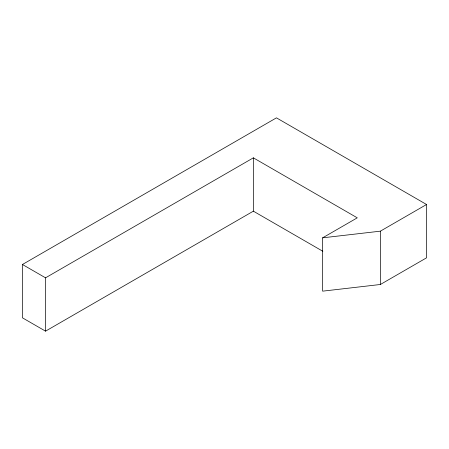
<?xml version="1.0" encoding="UTF-8"?>
<svg xmlns="http://www.w3.org/2000/svg" width="449" height="449" viewBox="0 0 449 449"><rect width="100%" height="100%" fill="white"/><g stroke="black" fill="none" stroke-linecap="round" stroke-linejoin="round"><path stroke-width="0.67" d="M22.45 264.495L276.455 117.846L426.55 204.503L426.55 257.827L380.365 284.492L322.64 291.16L322.64 237.83L357.275 217.832L253.365 157.84L45.54 277.824L22.45 264.495L22.45 317.825L45.54 331.154L253.365 211.17L322.842 251.283M322.64 237.83L380.365 231.168L426.55 204.503M380.365 231.168L380.365 284.492M253.365 157.84L253.365 211.17M45.54 277.824L45.54 331.154"/></g></svg>
